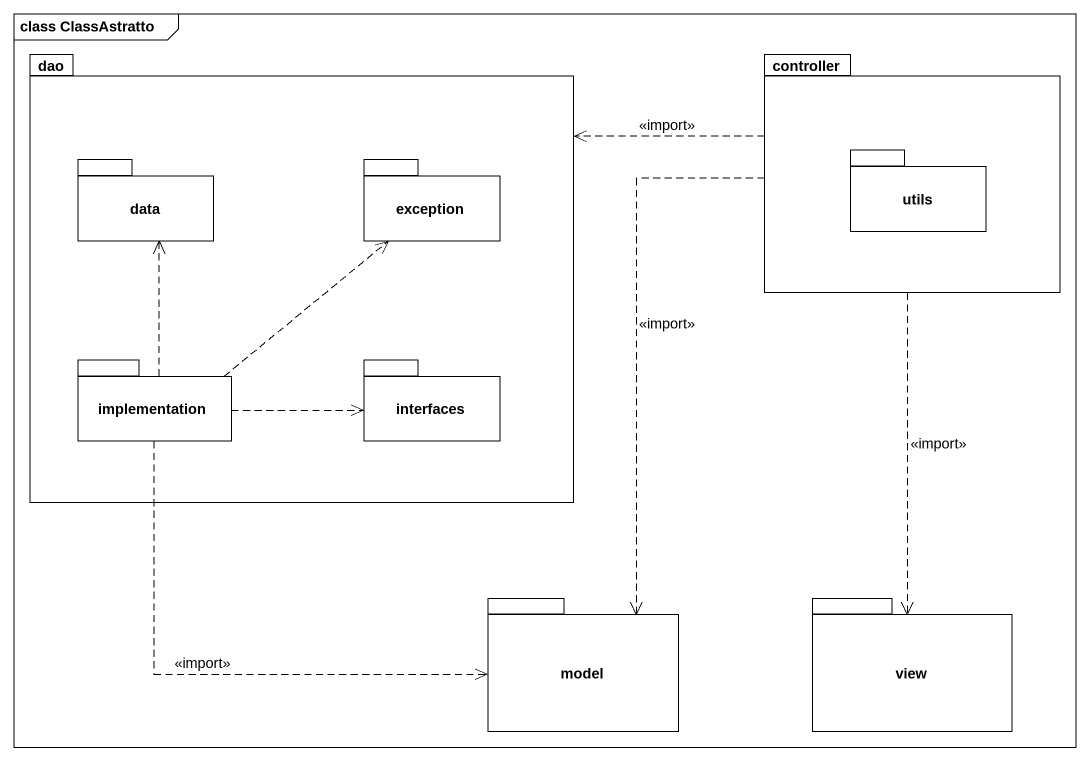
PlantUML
@startuml
mainframe class ClassAstratto
package dao {
  package data {
  }
  package "exception" as exception_ {
  }
  package implementation {
  }
  package interfaces {
  }
}
package controller {
  package utils {
  }
}
package model {
}
package view {
}
controller .left.> dao : <<import>>
controller ..> model : <<import>>
controller ..> view : <<import>>
implementation .up.> data
implementation .up.> exception_
implementation .right.> interfaces
implementation ..> model : <<import>>
@enduml
